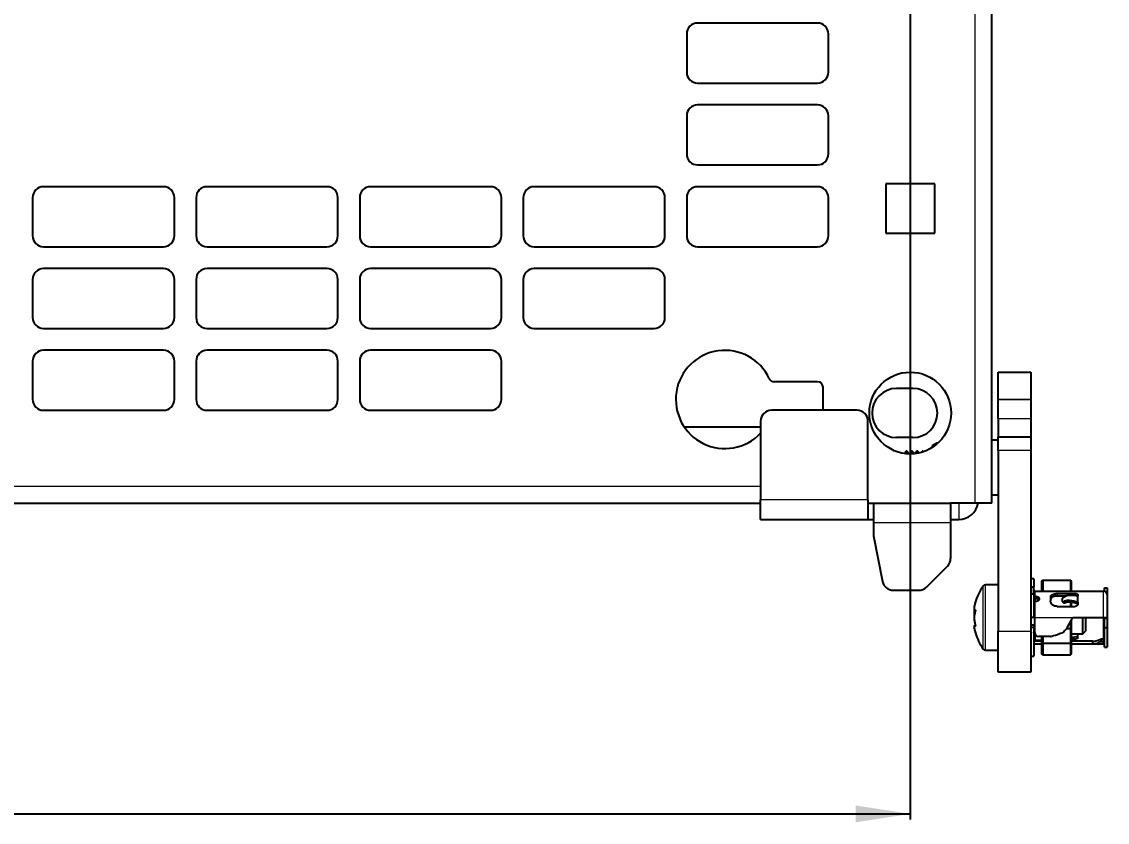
# Model space of a CAD drawing. Header units: millimetres. Extents: x -814 to 1058, y -456 to 1988.
# Drawn here: x -200.9 to -1.8, y -319 to -172.2 of the extents above; entities that cross this region are included whole.
import ezdxf

# ---------------------------------------------------------------- set-up
doc = ezdxf.new("R2010")
doc.units = ezdxf.units.MM
doc.layers.add('FORMAT', color=7, linetype='Continuous')
doc.styles.add('SLDTEXTSTYLE0', font='TXT', dxfattribs={"width": 0.75})
doc.dimstyles.new('SLDDIMSTYLE0', dxfattribs={"dimtxt": 20, "dimasz": 10, "dimexe": 0, "dimexo": 0.0625, "dimgap": 5, "dimtad": 2, "dimdec": 1, "dimrnd": 1e-09, "dimzin": 12, "dimdsep": 46, "dimtxsty": 'SLDTEXTSTYLE0', "dimsah": 1, "dimcen": 0.09, "dimadec": 0, "dimazin": 3, "dimtfac": 1, "dimtofl": 0, "dimtmove": 0, "dimatfit": 3, "dimfxl": 0, "dimfrac": 2, "dimtolj": 1, "dimtzin": 12, "dimarcsym": 0})

# ---------------------------------------------------------------- blocks, each defined once
blk = doc.blocks.new('_D_4')
at = {"layer": 'FORMAT'}
for p, q in [((-693.92, 781.04), (-693.92, -318.45)), ((-37.92, 781.04), (-37.92, -318.45)), ((-693.92, -317.45), (-37.92, -317.45))]:
    blk.add_line(p, q, dxfattribs=at)
for points in [[(-693.92, -317.45), (-683.92, -318.99), (-683.92, -315.91)], [(-37.92, -317.45), (-47.92, -315.91), (-47.92, -318.99)]]:
    blk.add_solid(points, dxfattribs=at)
at = {"layer": 'FORMAT', "insert": (-388.09, -291.67), "char_height": 20, "attachment_point": 1, "style": 'SLDTEXTSTYLE0'}
blk.add_mtext('656', dxfattribs=at)

msp = doc.modelspace()

# ---------------------------------------------------------------- linework, layer by layer
at = {"color": 8, "linetype": 'Continuous', "lineweight": 18}
for p, q in [((-26.02, -260.45), (-26.02, 1822.55)), ((-15.77, -241.45), (-21.77, -241.45)), ((-21.77, -241.46), (-15.77, -241.46)), ((-15.77, -244.99), (-21.77, -244.99)), ((-15.77, -250.84), (-21.77, -250.84)), ((-665.97, -257.36), (-65.37, -257.36)), ((-45.67, -259.85), (-65.37, -259.85)), ((-29.02, -260.45), (-29.02, -263.45)), ((-44.67, -264.05), (-30.52, -264.05)), ((-24.54, -287.22), (-24.54, -275.68)), ((-24.09, -287.45), (-24.09, -275.45)), ((-15.07, -276.6), (-15.07, -277.6)), ((-2.47, -281.45), (-2.47, -276.6)), ((-15.07, -278.5), (-15.07, -281.45)), ((-14.82, -278), (-14.82, -277.6)), ((-10.97, -277.06), (-10.97, -277.51)), ((-7.67, -277.51), (-7.67, -277.06)), ((-15.07, -281.45), (-8.07, -281.45)), ((-2.47, -285.39), (-2.47, -281.45)), ((-21.77, -283.95), (-15.77, -283.95)), ((-15.07, -284.9), (-15.07, -285.8))]:
    msp.add_line(p, q, dxfattribs=at)
at = {"color": 7, "linetype": 'Continuous', "lineweight": 25}
for p, q in [((-22.92, -260.45), (-22.92, 1822.55)), ((-54.92, -172.45), (-76.92, -172.45)), ((-78.92, -174.45), (-78.92, -181.45)), ((-52.92, -181.45), (-52.92, -174.45)), ((-76.92, -183.45), (-54.92, -183.45)), ((-54.92, -187.45), (-76.92, -187.45)), ((-78.92, -189.45), (-78.92, -196.45)), ((-52.92, -196.45), (-52.92, -189.45)), ((-76.92, -198.45), (-54.92, -198.45)), ((-174.92, -202.45), (-196.92, -202.45)), ((-144.92, -202.45), (-166.92, -202.45)), ((-114.92, -202.45), (-136.92, -202.45)), ((-84.92, -202.45), (-106.92, -202.45)), ((-54.92, -202.45), (-76.92, -202.45)), ((-42.42, -201.95), (-42.42, -210.95)), ((-33.42, -201.95), (-42.42, -201.95)), ((-33.42, -210.95), (-33.42, -201.95)), ((-198.92, -204.45), (-198.92, -211.45)), ((-172.92, -211.45), (-172.92, -204.45)), ((-168.92, -204.45), (-168.92, -211.45)), ((-142.92, -211.45), (-142.92, -204.45)), ((-138.92, -204.45), (-138.92, -211.45)), ((-112.92, -211.45), (-112.92, -204.45)), ((-108.92, -204.45), (-108.92, -211.45)), ((-82.92, -211.45), (-82.92, -204.45)), ((-78.92, -204.45), (-78.92, -211.45)), ((-52.92, -211.45), (-52.92, -204.45)), ((-42.42, -210.95), (-33.42, -210.95)), ((-196.92, -213.45), (-174.92, -213.45)), ((-166.92, -213.45), (-144.92, -213.45)), ((-136.92, -213.45), (-114.92, -213.45)), ((-106.92, -213.45), (-84.92, -213.45)), ((-76.92, -213.45), (-54.92, -213.45)), ((-174.92, -217.45), (-196.92, -217.45)), ((-144.92, -217.45), (-166.92, -217.45)), ((-114.92, -217.45), (-136.92, -217.45)), ((-84.92, -217.45), (-106.92, -217.45)), ((-198.92, -219.45), (-198.92, -226.45)), ((-172.92, -226.45), (-172.92, -219.45)), ((-168.92, -219.45), (-168.92, -226.45)), ((-142.92, -226.45), (-142.92, -219.45)), ((-138.92, -219.45), (-138.92, -226.45)), ((-112.92, -226.45), (-112.92, -219.45)), ((-108.92, -219.45), (-108.92, -226.45)), ((-82.92, -226.45), (-82.92, -219.45)), ((-196.92, -228.45), (-174.92, -228.45)), ((-166.92, -228.45), (-144.92, -228.45)), ((-136.92, -228.45), (-114.92, -228.45)), ((-106.92, -228.45), (-84.92, -228.45)), ((-174.92, -232.45), (-196.92, -232.45)), ((-144.92, -232.45), (-166.92, -232.45)), ((-114.92, -232.45), (-136.92, -232.45)), ((-198.92, -234.45), (-198.92, -241.45)), ((-172.92, -241.45), (-172.92, -234.45)), ((-168.92, -234.45), (-168.92, -241.45)), ((-142.92, -241.45), (-142.92, -234.45)), ((-138.92, -234.45), (-138.92, -241.45)), ((-112.92, -241.45), (-112.92, -234.45)), ((-21.77, -236.45), (-15.77, -236.45)), ((-21.77, -241.45), (-21.77, -236.45)), ((-15.77, -236.45), (-15.77, -241.45)), ((-54.92, -238.21), (-62.87, -238.21)), ((-53.92, -243.45), (-53.92, -239.21)), ((-37.42, -239.45), (-40.42, -239.45)), ((-21.77, -241.45), (-21.77, -241.46)), ((-21.77, -244.99), (-21.77, -241.46)), ((-15.77, -241.45), (-15.77, -241.46)), ((-15.77, -241.46), (-15.77, -244.99)), ((-196.92, -243.45), (-174.92, -243.45)), ((-166.92, -243.45), (-144.92, -243.45)), ((-136.92, -243.45), (-114.92, -243.45)), ((-47.67, -243.45), (-63.37, -243.45)), ((-79.4, -246.46), (-65.37, -246.46)), ((-65.37, -245.45), (-65.37, -259.85)), ((-45.67, -259.85), (-45.67, -245.45)), ((-21.77, -244.99), (-21.77, -248.34)), ((-15.77, -244.99), (-15.77, -248.34)), ((-37.42, -248.45), (-40.42, -248.45)), ((-21.77, -248.34), (-15.77, -248.34)), ((-21.77, -250.84), (-21.77, -248.34)), ((-15.77, -248.34), (-15.77, -250.84)), ((-33.05, -249.45), (-33.92, -249.95)), ((-33.92, -249.95), (-33.92, -250.3)), ((-32.82, -249.45), (-33.05, -249.45)), ((-33.05, -249.45), (-33.05, -249.66)), ((-21.77, -248.95), (-22.92, -248.95)), ((-21.77, -250.84), (-21.77, -283.95)), ((-15.77, -250.84), (-15.77, -283.95)), ((-38.67, -250.95), (-38.92, -251.2)), ((-38.92, -251.2), (-38.92, -251.38)), ((-38.55, -250.95), (-38.67, -250.95)), ((-38.67, -250.95), (-38.67, -251.41)), ((-38.2, -251.45), (-38.55, -250.95)), ((-38.55, -250.95), (-38.55, -251.42)), ((-37.69, -250.95), (-38.04, -251.45)), ((-37.55, -250.95), (-37.69, -250.95)), ((-37.69, -250.95), (-37.69, -251.45)), ((-37.22, -251.42), (-37.55, -250.95)), ((-37.55, -250.95), (-37.55, -251.44)), ((-36.69, -250.95), (-37, -251.39)), ((-36.55, -250.95), (-36.69, -250.95)), ((-36.69, -250.95), (-36.69, -251.35)), ((-36.32, -251.28), (-36.55, -250.95)), ((-36.55, -250.95), (-36.55, -251.32)), ((-35.69, -250.95), (-35.83, -251.15)), ((-35.55, -250.95), (-35.69, -250.95)), ((-35.69, -250.95), (-35.69, -251.11)), ((-35.48, -251.04), (-35.55, -250.95)), ((-35.55, -250.95), (-35.55, -251.07)), ((-665.97, -260.46), (-65.37, -260.46)), ((-65.37, -263.45), (-65.37, -259.85)), ((-45.67, -259.85), (-45.67, -263.45)), ((-45.67, -260.45), (-44.67, -260.45)), ((-44.67, -260.45), (-44.67, -264.05)), ((-44.67, -260.45), (-30.52, -260.45)), ((-26.02, -260.45), (-30.52, -260.45)), ((-30.52, -260.45), (-30.52, -264.05)), ((-22.92, -260.45), (-26.02, -260.45)), ((-22.92, -258.95), (-21.77, -258.95)), ((-65.37, -263.45), (-45.67, -263.45)), ((-45.67, -263.45), (-44.67, -263.45)), ((-44.67, -264.05), (-44.67, -266.45)), ((-30.52, -263.45), (-29.02, -263.45)), ((-30.52, -264.05), (-30.52, -270.62)), ((-44.67, -266.45), (-42.99, -274.84)), ((-34.93, -275.87), (-31.1, -272.04)), ((-15.27, -274.35), (-15.77, -274.35)), ((-15.27, -274.35), (-15.27, -275.82)), ((-13.77, -274.74), (-13.57, -274.61)), ((-13.77, -276.6), (-13.77, -274.74)), ((-13.57, -274.61), (-13.57, -276.6)), ((-13.57, -274.61), (-8.48, -274.61)), ((-8.48, -276.6), (-8.48, -274.61)), ((-8.48, -274.61), (-8.37, -274.83)), ((-41.03, -276.45), (-36.35, -276.45)), ((-21.77, -275.45), (-24.09, -275.45)), ((-15.77, -275.82), (-15.27, -275.82)), ((-15.27, -277.13), (-15.27, -275.82)), ((-15.07, -276.6), (-4.47, -276.6)), ((-8.37, -274.83), (-8.37, -276.6)), ((-4.47, -276.6), (-2.47, -276.6)), ((-2.27, -276.02), (-1.77, -276.02)), ((-2.27, -276.63), (-2.27, -276.02)), ((-1.77, -276.02), (-1.77, -277.3)), ((-15.77, -277.13), (-15.27, -277.13)), ((-15.27, -277.13), (-15.27, -281.45)), ((-14.97, -278.45), (-15.23, -278.45)), ((-14.82, -277.6), (-15.07, -277.6)), ((-14.82, -278), (-15.07, -278)), ((-14.82, -278.5), (-15.07, -278.5)), ((-14.97, -278.5), (-14.97, -278)), ((-14.27, -277.96), (-14.27, -278.08)), ((-12.17, -277.7), (-12.17, -278.38)), ((-10.97, -277.06), (-7.67, -277.06)), ((-9.25, -277.51), (-10.97, -277.51)), ((-10.1, -278.26), (-10.1, -278.23)), ((-10.05, -278.4), (-9.82, -278.69)), ((-8.48, -279.4), (-8.48, -278.63)), ((-8.37, -278.68), (-8.37, -279.4)), ((-7.17, -277.29), (-7.17, -277.5)), ((-7.17, -278.63), (-7.17, -277.5)), ((-7.17, -278.63), (-7.17, -278.96)), ((-1.77, -277.3), (-1.77, -281.45)), ((-10.97, -279.4), (-7.67, -279.4)), ((-15.27, -281.45), (-15.77, -281.45)), ((-15.77, -282.76), (-15.27, -282.76)), ((-15.27, -281.45), (-15.07, -281.45)), ((-15.27, -282.76), (-15.27, -283.29)), ((-15.07, -284.2), (-15.07, -281.45)), ((-9.22, -283.45), (-8.07, -281.45)), ((-8.48, -283.45), (-8.48, -282.17)), ((-8.37, -281.97), (-8.37, -283.45)), ((-8.07, -281.45), (-2.47, -281.45)), ((-6.27, -281.59), (-6.27, -281.45)), ((-6.27, -284.45), (-6.27, -281.59)), ((-5.77, -281.45), (-5.77, -283.95)), ((-2.47, -281.45), (-1.77, -281.45)), ((-2.27, -281.58), (-2.27, -281.45)), ((-2.27, -281.58), (-1.77, -281.58)), ((-2.27, -283.28), (-2.27, -281.58)), ((-1.77, -281.45), (-1.77, -281.58)), ((-1.77, -281.58), (-1.77, -283.28)), ((-25.98, -282.98), (-26.13, -282.98)), ((-21.77, -291.45), (-21.77, -283.95)), ((-15.27, -283.29), (-15.77, -283.29)), ((-15.77, -283.95), (-15.77, -291.45)), ((-15.27, -282.89), (-15.07, -282.9)), ((-15.27, -283.29), (-15.27, -288.55)), ((-15.27, -284.45), (-15.03, -284.45)), ((-14.97, -285.6), (-14.97, -284.58)), ((-9.22, -283.45), (-8.48, -283.45)), ((-8.48, -286.15), (-8.48, -283.45)), ((-8.37, -283.45), (-8.48, -283.45)), ((-8.37, -283.45), (-8.37, -286.12)), ((-8.37, -284.45), (-6.27, -284.45)), ((-7.17, -284.99), (-7.17, -284.45)), ((-6.27, -284.45), (-5.77, -283.95)), ((-2.27, -283.28), (-1.77, -283.28)), ((-2.27, -286.88), (-2.27, -283.28)), ((-1.77, -283.28), (-1.77, -286.88)), ((-14.97, -284.9), (-15.07, -284.9)), ((-13.77, -285.8), (-15.07, -285.8)), ((-15.07, -286.3), (-13.77, -286.3)), ((-14.97, -285.6), (-13.77, -285.6)), ((-12.17, -284.95), (-14.32, -284.95)), ((-13.77, -286.13), (-13.77, -284.95)), ((-13.77, -288.16), (-13.77, -286.13)), ((-13.57, -286.15), (-13.77, -286.13)), ((-13.57, -284.95), (-13.57, -286.15)), ((-13.57, -286.15), (-13.57, -288.3)), ((-13.57, -286.15), (-8.48, -286.15)), ((-8.37, -286.12), (-8.48, -286.15)), ((-8.48, -288.3), (-8.48, -286.15)), ((-7.17, -284.99), (-8.37, -285.11)), ((-7.67, -285.39), (-8.37, -285.39)), ((-4.47, -285.8), (-8.37, -285.8)), ((-8.37, -286.12), (-8.37, -288.07)), ((-8.37, -286.3), (-4.47, -286.3)), ((-7.17, -285.16), (-7.17, -284.99)), ((-4.47, -285.8), (-4.47, -286.3)), ((-4.47, -286.3), (-2.47, -286.3)), ((-2.97, -285.39), (-2.97, -285.85)), ((-2.47, -285.39), (-2.97, -285.39)), ((-2.97, -285.85), (-2.47, -285.85)), ((-2.47, -285.85), (-2.47, -285.39)), ((-24.09, -287.45), (-21.77, -287.45)), ((-15.77, -288.55), (-15.27, -288.55)), ((-13.57, -288.3), (-13.77, -288.16)), ((-13.57, -288.3), (-8.48, -288.3)), ((-8.37, -288.07), (-8.48, -288.3)), ((-2.27, -286.88), (-1.77, -286.88)), ((-15.77, -291.45), (-21.77, -291.45))]:
    msp.add_line(p, q, dxfattribs=at)
at = {"color": 7, "linetype": 'Continuous', "lineweight": 25, "flags": 128}
for points in [[(-26, -278.77), (-26.07, -279.02), (-26.18, -279.53)], [(-15.27, -277.98), (-15.21, -277.99), (-15.07, -278)], [(-15.27, -278.38), (-15.27, -278.4), (-15.25, -278.42), (-15.24, -278.44), (-15.21, -278.46), (-15.18, -278.48), (-15.15, -278.49), (-15.11, -278.5), (-15.07, -278.5)], [(-14.97, -278.33), (-15.01, -278.41), (-15.03, -278.45)], [(-26.18, -283.36), (-26.07, -283.88), (-25.96, -284.27)], [(-15.27, -284.93), (-15.21, -284.91), (-15.07, -284.9)], [(-15.27, -285.83), (-15.21, -285.81), (-15.07, -285.8)], [(-2.47, -286.3), (-2.33, -286.29), (-2.27, -286.27)]]:
    msp.add_lwpolyline(points, dxfattribs=at)
at = {"color": 7, "linetype": 'Continuous', "lineweight": 25}
msp.add_circle((-37.92, -243.95), 7.5, dxfattribs=at)
for centre, radius, start, end in [((-76.92, -174.45), 2, 90, 180), ((-54.92, -174.45), 2, 0, 90), ((-76.92, -181.45), 2, 180, 270), ((-54.92, -181.45), 2, 270, 0), ((-76.92, -189.45), 2, 90, 180), ((-54.92, -189.45), 2, 0, 90), ((-76.92, -196.45), 2, 180, 270), ((-54.92, -196.45), 2, 270, 0), ((-196.92, -204.45), 2, 90, 180), ((-174.92, -204.45), 2, 0, 90), ((-166.92, -204.45), 2, 90, 180), ((-144.92, -204.45), 2, 0, 90), ((-136.92, -204.45), 2, 90, 180), ((-114.92, -204.45), 2, 0, 90), ((-106.92, -204.45), 2, 90, 180), ((-84.92, -204.45), 2, 0, 90), ((-76.92, -204.45), 2, 90, 180), ((-54.92, -204.45), 2, 0, 90), ((-196.92, -211.45), 2, 180, 270), ((-174.92, -211.45), 2, 270, 0), ((-166.92, -211.45), 2, 180, 270), ((-144.92, -211.45), 2, 270, 0), ((-136.92, -211.45), 2, 180, 270), ((-114.92, -211.45), 2, 270, 0), ((-106.92, -211.45), 2, 180, 270), ((-84.92, -211.45), 2, 270, 0), ((-76.92, -211.45), 2, 180, 270), ((-54.92, -211.45), 2, 270, 0), ((-196.92, -219.45), 2, 90, 180), ((-174.92, -219.45), 2, 0, 90), ((-166.92, -219.45), 2, 90, 180), ((-144.92, -219.45), 2, 0, 90), ((-136.92, -219.45), 2, 90, 180), ((-114.92, -219.45), 2, 0, 90), ((-106.92, -219.45), 2, 90, 180), ((-84.92, -219.45), 2, 0, 90), ((-196.92, -226.45), 2, 180, 270), ((-174.92, -226.45), 2, 270, 0), ((-166.92, -226.45), 2, 180, 270), ((-144.92, -226.45), 2, 270, 0), ((-136.92, -226.45), 2, 180, 270), ((-114.92, -226.45), 2, 270, 0), ((-106.92, -226.45), 2, 180, 270), ((-84.92, -226.45), 2, 270, 0), ((-196.92, -234.45), 2, 90, 180), ((-174.92, -234.45), 2, 0, 90), ((-166.92, -234.45), 2, 90, 180), ((-144.92, -234.45), 2, 0, 90), ((-136.92, -234.45), 2, 90, 180), ((-114.92, -234.45), 2, 0, 90), ((-71.92, -241.46), 9, 25.1507, 316.7004), ((-62.87, -237.21), 1, 205.1507, 270), ((-54.92, -239.21), 1, 0, 90), ((-40.42, -243.95), 4.5, 90, 270), ((-37.42, -243.95), 4.5, 270, 90), ((-196.92, -241.45), 2, 180, 270), ((-174.92, -241.45), 2, 270, 0), ((-166.92, -241.45), 2, 180, 270), ((-144.92, -241.45), 2, 270, 0), ((-136.92, -241.45), 2, 180, 270), ((-114.92, -241.45), 2, 270, 0), ((-63.37, -245.45), 2, 90, 180), ((-47.67, -245.45), 2, 0, 90), ((-29.02, -259.85), 3.6, 270, 350.4059), ((-32.52, -270.62), 2, 315, 360), ((-41.03, -274.45), 2, 191.3099, 270), ((-36.35, -274.45), 2, 270, 315), ((-16.37, -281.45), 10, 144.7485, 164.4243), ((-24.09, -275.99), 0.54, 90, 144.7485), ((-15.07, -276.4), 0.2, 180, 270), ((-2.47, -277.3), 0.7, 360, 90), ((-15.09, -277.42), 0.183, 187.3339, 275.8124), ((-16.37, -281.45), 10, 196.3891, 215.2515), ((-15.17, -284.53), 0.0996, 125.5332, 176.0721), ((-14.32, -284.2), 0.75, 180, 270), ((-15.07, -286.5), 0.2, 90, 180), ((-12.17, -284.2), 0.75, 270, 285.0484), ((-2.47, -285.6), 0.2, 270, 360), ((-24.09, -286.91), 0.54, 215.2515, 270)]:
    msp.add_arc(centre, radius, start, end, dxfattribs=at)
for points, knots in [([(-26, -278.76), (-25.99, -278.74), (-25.98, -278.7), (-25.97, -278.66), (-25.97, -278.65), (-25.97, -278.65), (-25.97, -278.66), (-25.98, -278.7), (-26.04, -278.91), (-26.13, -279.31), (-26.2, -279.76), (-26.19, -280.01), (-26.13, -280.08), (-26.06, -280.07), (-26, -280.09), (-25.98, -280.11), (-25.97, -280.14), (-25.97, -280.16), (-25.97, -280.19), (-25.98, -280.24), (-26.02, -280.42), (-26.1, -280.71), (-26.17, -281.1), (-26.2, -281.51), (-26.17, -282.01), (-26.1, -282.41), (-26.01, -282.73), (-25.98, -282.85), (-25.97, -282.92), (-25.97, -282.95), (-25.97, -282.97), (-25.97, -282.99), (-25.99, -283.02), (-26.07, -283.01), (-26.16, -282.95), (-26.2, -283.05), (-26.18, -283.35), (-26.11, -283.72), (-26.04, -284.01), (-26.01, -284.11), (-25.99, -284.18), (-25.98, -284.23), (-25.97, -284.25), (-25.97, -284.25), (-25.97, -284.25)], [0, 0, 0, 0, 0.010728, 0.015224, 0.018112, 0.020571, 0.023024, 0.027377, 0.040819, 0.103498, 0.166695, 0.204011, 0.256335, 0.314494, 0.327735, 0.341099, 0.344105, 0.346621, 0.34914, 0.352978, 0.363553, 0.410702, 0.470972, 0.507237, 0.543762, 0.627026, 0.651816, 0.664256, 0.66927, 0.671997, 0.674747, 0.677852, 0.683424, 0.704689, 0.788652, 0.828321, 0.868497, 0.946466, 0.965714, 0.977954, 0.986009, 0.994111, 0.997345, 1, 1, 1, 1]), ([(-14.82, -277.6), (-14.76, -277.61), (-14.63, -277.61), (-14.47, -277.67), (-14.34, -277.76), (-14.28, -277.86), (-14.27, -277.93), (-14.27, -277.96)], [0, 0, 0, 0, 0.214393, 0.428789, 0.643061, 0.856854, 1, 1, 1, 1]), ([(-14.31, -278.23), (-14.33, -278.19), (-14.38, -278.12), (-14.52, -278.05), (-14.67, -278.01), (-14.78, -278), (-14.82, -278)], [0, 0, 0, 0, 0.252501, 0.531568, 0.811143, 1, 1, 1, 1]), ([(-14.27, -278.08), (-14.27, -278.13), (-14.29, -278.22), (-14.38, -278.34), (-14.52, -278.44), (-14.67, -278.49), (-14.78, -278.5), (-14.82, -278.5)], [0, 0, 0, 0, 0.2143054, 0.4286504, 0.6422794, 0.8562229, 1, 1, 1, 1]), ([(-12.17, -277.7), (-12.16, -277.62), (-12.13, -277.45), (-11.93, -277.26), (-11.63, -277.13), (-11.3, -277.07), (-11.07, -277.06), (-10.97, -277.06)], [0, 0, 0, 0, 0.212833, 0.42585, 0.635542, 0.846587, 1, 1, 1, 1]), ([(-10.97, -277.51), (-11.1, -277.51), (-11.37, -277.52), (-11.73, -277.62), (-12, -277.77), (-12.15, -277.96), (-12.16, -278.11), (-12.17, -278.17)], [0, 0, 0, 0, 0.212875, 0.425767, 0.637937, 0.847353, 1, 1, 1, 1]), ([(-10.97, -279.4), (-11.1, -279.39), (-11.37, -279.37), (-11.73, -279.18), (-12, -278.92), (-12.15, -278.63), (-12.16, -278.45), (-12.17, -278.38)], [0, 0, 0, 0, 0.213238, 0.42649, 0.63916, 0.849598, 1, 1, 1, 1]), ([(-9.69, -277.72), (-9.74, -277.75), (-9.84, -277.8), (-9.96, -277.92), (-10.05, -278.05), (-10.09, -278.15), (-10.1, -278.21), (-10.1, -278.23)], [0, 0, 0, 0, 0.225867, 0.451734, 0.677598, 0.903479, 1, 1, 1, 1]), ([(-10.1, -278.26), (-10.09, -278.3), (-10.08, -278.37), (-10.01, -278.45), (-9.9, -278.48), (-9.78, -278.48), (-9.71, -278.46), (-9.69, -278.45)], [0, 0, 0, 0, 0.2258834, 0.4517668, 0.6776501, 0.9035238, 1, 1, 1, 1]), ([(-9.82, -278.69), (-9.81, -278.7), (-9.8, -278.72), (-9.78, -278.73), (-9.78, -278.73)], [0, 0, 0, 0, 0.872289, 1, 1, 1, 1]), ([(-9.44, -278.76), (-9.49, -278.77), (-9.59, -278.8), (-9.71, -278.78), (-9.76, -278.75), (-9.78, -278.73)], [0, 0, 0, 0, 0.369126, 0.738256, 1, 1, 1, 1]), ([(-7.17, -277.5), (-7.67, -277.44), (-8.34, -277.35), (-9.23, -277.46), (-9.54, -277.63), (-9.69, -277.72)], [0, 0, 0, 0, 0.5876932, 0.7908183, 1, 1, 1, 1]), ([(-7.17, -278.63), (-7.67, -278.53), (-8.34, -278.38), (-9.23, -278.27), (-9.54, -278.39), (-9.69, -278.45)], [0, 0, 0, 0, 0.587693, 0.790818, 1, 1, 1, 1]), ([(-7.17, -278.92), (-7.6, -278.83), (-8.19, -278.69), (-9, -278.58), (-9.3, -278.7), (-9.44, -278.76)], [0, 0, 0, 0, 0.56666, 0.780905, 1, 1, 1, 1]), ([(-7.67, -277.06), (-7.61, -277.06), (-7.5, -277.06), (-7.35, -277.1), (-7.24, -277.16), (-7.18, -277.22), (-7.17, -277.27), (-7.17, -277.29)], [0, 0, 0, 0, 0.214445, 0.428893, 0.643239, 0.857188, 1, 1, 1, 1]), ([(-26.11, -279.92), (-26.12, -279.93), (-26.16, -280.14), (-26.19, -280.48), (-26.2, -280.87), (-26.17, -281.01), (-26.16, -281.07)], [0, 0, 0, 0, 0.033732, 0.504544, 0.782538, 1, 1, 1, 1]), ([(-26.18, -279.53), (-26.19, -279.56), (-26.2, -279.61), (-26.19, -279.59), (-26.19, -279.59)], [0, 0, 0, 0, 0.65651, 1, 1, 1, 1]), ([(-7.17, -278.96), (-7.17, -279.01), (-7.19, -279.1), (-7.27, -279.24), (-7.4, -279.34), (-7.54, -279.39), (-7.63, -279.4), (-7.67, -279.4)], [0, 0, 0, 0, 0.214373, 0.428779, 0.642592, 0.856666, 1, 1, 1, 1]), ([(-26.18, -283.37), (-26.19, -283.35), (-26.2, -283.3), (-26.19, -283.31), (-26.19, -283.32)], [0, 0, 0, 0, 0.429774, 1, 1, 1, 1]), ([(-15.27, -283.16), (-15.27, -283.15), (-15.27, -283.14), (-15.25, -283.11), (-15.21, -283.09), (-15.14, -283.1), (-15.09, -283.1), (-15.07, -283.1)], [0, 0, 0, 0, 0.1953018, 0.3775407, 0.5389091, 0.7613833, 1, 1, 1, 1]), ([(-15.27, -284.23), (-15.27, -284.22), (-15.27, -284.2), (-15.25, -284.17), (-15.21, -284.14), (-15.13, -284.13), (-15.08, -284.12), (-15.06, -284.11)], [0, 0, 0, 0, 0.187462, 0.362386, 0.517277, 0.750642, 1, 1, 1, 1]), ([(-9.22, -283.45), (-9.39, -283.67), (-9.74, -284.11), (-10.73, -284.58), (-11.49, -284.79), (-11.97, -284.93)], [0, 0, 0, 0, 0.254027, 0.526591, 1, 1, 1, 1]), ([(-7.17, -285.16), (-7.17, -285.18), (-7.19, -285.24), (-7.27, -285.31), (-7.4, -285.36), (-7.54, -285.39), (-7.63, -285.39), (-7.67, -285.39)], [0, 0, 0, 0, 0.214295, 0.42863, 0.64223, 0.856153, 1, 1, 1, 1]), ([(-4.47, -285.8), (-4.19, -285.78), (-3.69, -285.73), (-3.19, -285.5), (-2.97, -285.39)], [0, 0, 0, 0, 0.559868, 1, 1, 1, 1]), ([(-4.47, -286.3), (-4.19, -286.27), (-3.69, -286.21), (-3.19, -285.96), (-2.97, -285.85)], [0, 0, 0, 0, 0.559911, 1, 1, 1, 1]), ([(-2.47, -286.3), (-2.47, -286.27), (-2.47, -286.21), (-2.47, -285.96), (-2.47, -285.85)], [0, 0, 0, 0, 0.559866, 1, 1, 1, 1])]:
    msp.add_open_spline(points, degree=3, knots=knots, dxfattribs=at)
at = {"color": 8, "linetype": 'Continuous', "lineweight": 18}
msp.add_open_spline([(-9.69, -278.45), (-9.65, -278.5), (-9.58, -278.59), (-9.5, -278.69), (-9.46, -278.74), (-9.44, -278.76)], degree=3, knots=[0, 0, 0, 0, 0.502362, 0.815418, 1, 1, 1, 1], dxfattribs=at)

# ---------------------------------------------------------------- dimensions: what is measured, and where the dimension line sits
at = {"layer": 'FORMAT'}
dim = msp.add_linear_dim(base=(-37.92, -317.45), p1=(-693.92, 781.05), p2=(-37.92, 781.05), angle=0, dimstyle='SLDDIMSTYLE0', dxfattribs=at)
dim.commit()
dim.dimension.update_dxf_attribs({"geometry": '_D_4', "text_midpoint": (-365.92, -317.45), "dimtype": 160})

doc.saveas('drawing.dxf')
